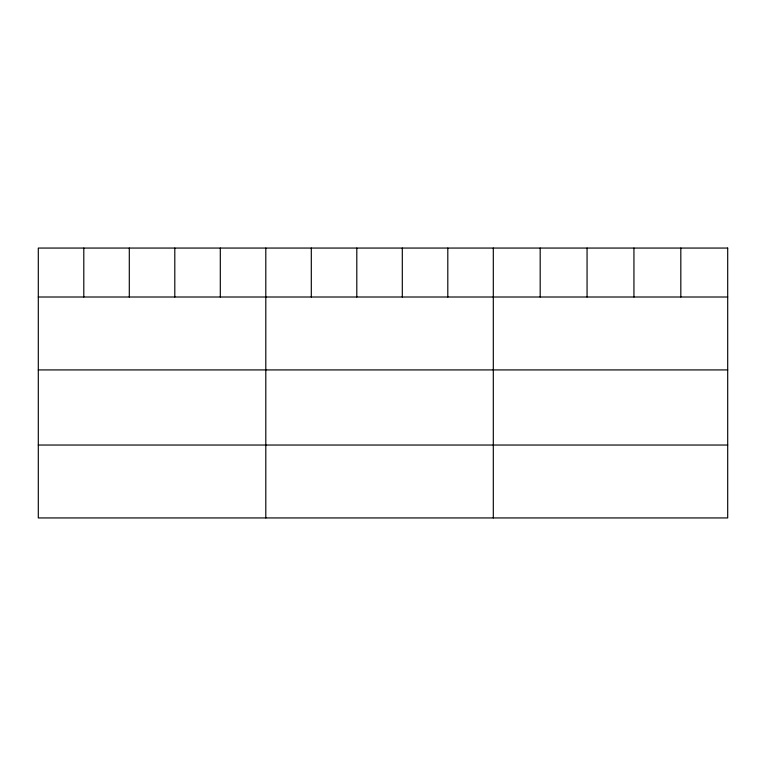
<?xml version="1.0" encoding="UTF-8"?>
<svg xmlns="http://www.w3.org/2000/svg" width="766" height="766" viewBox="0 0 766 766"><rect width="100%" height="100%" fill="white"/><g stroke="black" fill="none" stroke-linecap="round" stroke-linejoin="round"><path stroke-width="1.15" d="M38.3 297.007L727.7 297.007M38.3 369.921L727.7 369.921M38.3 445.036L727.7 445.036M680.821 248.06L680.821 297.007M633.942 248.06L633.942 297.007M587.062 248.06L587.062 297.007M540.183 248.06L540.183 297.007M493.304 248.06L493.304 517.94M447.804 248.06L447.804 297.007M402.303 248.06L402.303 297.007M356.803 248.06L356.803 297.007M311.302 248.06L311.302 297.007M265.802 248.06L265.802 517.94M220.302 248.06L220.302 297.007M174.801 248.06L174.801 297.007M129.301 248.06L129.301 297.007M83.8 248.06L83.8 297.007M727.7 248.06L38.3 248.06L38.3 517.94L727.7 517.94L727.7 248.06"/></g></svg>
